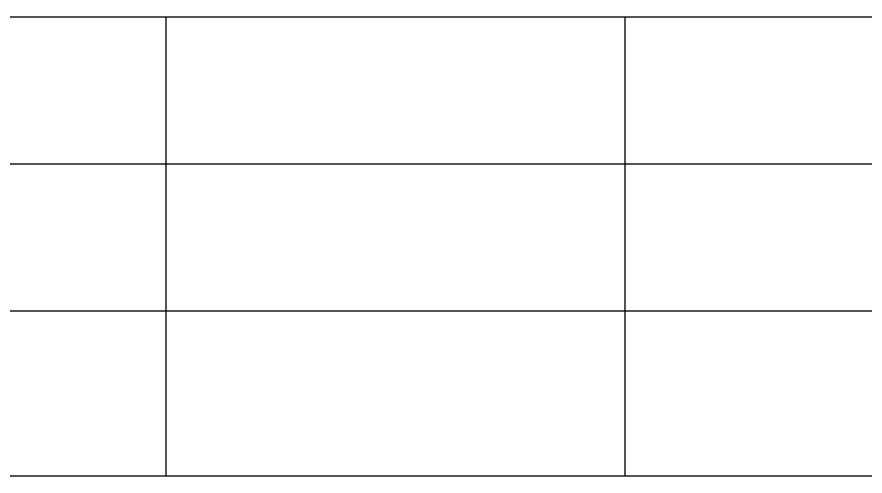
# Model space of a CAD drawing. Extents: x 665703 to 1047784, y -160603 to 92239.
# Drawn here: x 800069 to 801916, y 1175 to 2175 of the extents above; entities that cross this region are included whole.
import ezdxf

# ---------------------------------------------------------------- set-up
doc = ezdxf.new("R2010")
doc.units = 0
doc.header["$LTSCALE"] = 800
doc.layers.add('中粗', color=3, linetype='CONTINUOUS')
doc.layers.add('粗线', color=1, linetype='CONTINUOUS')

msp = doc.modelspace()

# ---------------------------------------------------------------- linework, layer by layer
at = {"layer": '中粗'}
msp.add_line((813643.5, 1174.5), (786143.5, 1174.5), dxfattribs=at)
at = {"layer": '粗线'}
for p, q in [((781793.5, 2174.5), (813543.5, 2174.5)), ((800393.9, 1174.5), (800393.9, 2174.5)), ((801393.9, 1174.5), (801393.9, 2174.5)), ((781793.5, 1854.5), (813543.5, 1854.5)), ((781793.5, 1534.5), (813543.5, 1534.5))]:
    msp.add_line(p, q, dxfattribs=at)

doc.saveas('drawing.dxf')
